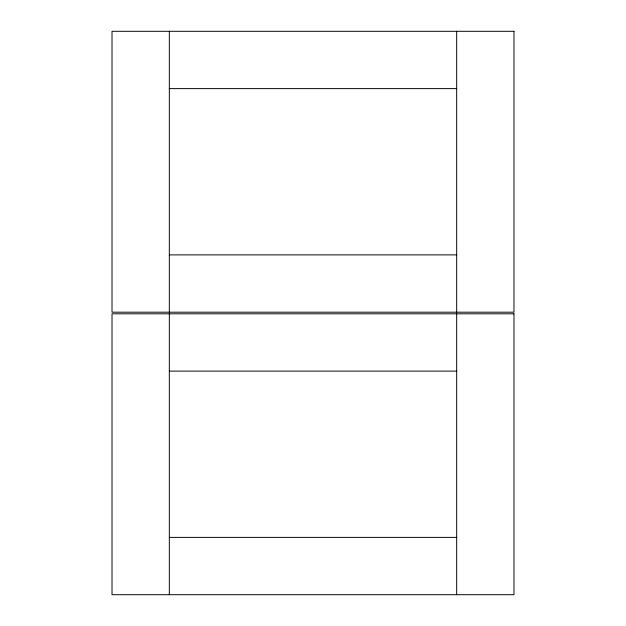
<?xml version="1.0" encoding="UTF-8"?>
<svg xmlns="http://www.w3.org/2000/svg" width="626" height="626" viewBox="0 0 626 626"><rect width="100%" height="100%" fill="white"/><g stroke="black" fill="none" stroke-linecap="round" stroke-linejoin="round"><path stroke-width="0.94" d="M169.325 88.61L456.675 88.61M169.325 254.884L456.675 254.884M169.325 371.116L456.675 371.116M169.325 537.39L456.675 537.39M456.675 31.3L456.675 312.194M456.675 313.806L456.675 594.7M169.325 31.3L169.325 312.194M169.325 313.806L169.325 594.7M513.985 31.3L112.015 31.3L112.015 312.194L513.985 312.194L513.985 31.3M513.985 313.806L112.015 313.806L112.015 594.7L513.985 594.7L513.985 313.806"/></g></svg>
